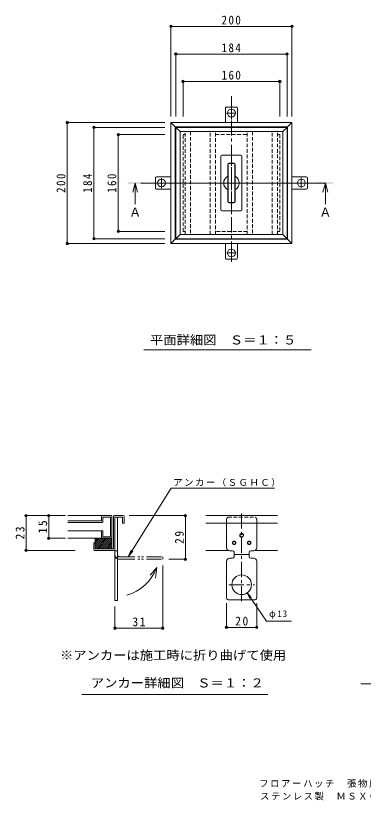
# Model space of a CAD drawing. Units: millimetres at full size, with parts at other scales. Extents: x -331 to 354, y -282 to 257.
# Drawn here: x -331 to -101, y -282 to 237 of the extents above; entities that cross this region are included whole.
import ezdxf
from ezdxf.enums import TextEntityAlignment as Align

# ---------------------------------------------------------------- set-up
doc = ezdxf.new("R2010")
doc.units = ezdxf.units.MM
doc.header["$LTSCALE"] = 2
doc.header["$PDMODE"] = 32
doc.header["$PDSIZE"] = 1.6
for name, pattern in [('CHAIN1', [8, 5, -1, 1, -1]), ('DASHED1', [1.8, 1.2, -0.6]), ('DOUBLE_CHAIN1', [8.8, 5, -1, 0.6, -0.6, 0.6, -1])]:
    doc.linetypes.add(name, pattern=pattern)
for name, color, linetype, lineweight in [('0-0_通り芯', 7, 'CHAIN1', 9), ('0-1_躯体', 2, 'Continuous', 9), ('0-2_仕上', 3, 'Continuous', 9), ('0-4_その他', 7, 'Continuous', 9), ('0-5_寸法', 4, 'Continuous', 9), ('D-1', 2, 'Continuous', 9), ('D-2', 3, 'Continuous', 9), ('D-4', 7, 'Continuous', 9), ('D-5', 7, 'Continuous', 9)]:
    doc.layers.add(name, color=color, linetype=linetype, lineweight=lineweight)
doc.layers.add('F-5_F-5ﾚｲﾔ', color=3, linetype='Continuous')
doc.styles.add('ＭＳ ゴシック', font='')
doc.styles.get('ＭＳ ゴシック').set_extended_font_data('MS Gothic')

msp = doc.modelspace()

# ---------------------------------------------------------------- linework, layer by layer
at = {"layer": '0-0_通り芯'}
for p, q in [((-188.398, 183.486), (-188.398, 77.839)), ((-239.634, 126.136), (-142.536, 126.136))]:
    msp.add_line(p, q, dxfattribs=at)
at = {"layer": '0-1_躯体'}
for p, q in [((-191.985, 176.372), (-184.811, 176.372)), ((-192.398, 175.672), (-192.398, 166.132)), ((-184.398, 175.672), (-184.398, 166.132)), ((-228.398, 166.136), (-228.398, 86.136)), ((-148.398, 166.136), (-228.398, 166.136)), ((-225.598, 163.336), (-228.398, 166.136)), ((-151.198, 163.336), (-148.398, 166.136)), ((-148.398, 86.136), (-148.398, 166.136)), ((-225.598, 163.336), (-225.598, 88.936)), ((-151.198, 163.336), (-225.598, 163.336)), ((-151.198, 88.936), (-151.198, 163.336)), ((-238.637, 129.724), (-238.637, 122.549)), ((-237.937, 130.136), (-228.397, 130.136)), ((-138.857, 130.136), (-148.397, 130.136)), ((-138.157, 129.724), (-138.157, 122.549)), ((-237.937, 122.136), (-228.397, 122.136)), ((-138.857, 122.136), (-148.397, 122.136)), ((-225.598, 88.936), (-228.398, 86.136)), ((-225.598, 88.936), (-151.198, 88.936)), ((-151.198, 88.936), (-148.398, 86.136)), ((-228.398, 86.136), (-148.398, 86.136)), ((-192.398, 76.592), (-192.398, 86.132)), ((-184.398, 76.592), (-184.398, 86.132)), ((-191.985, 75.892), (-184.811, 75.892))]:
    msp.add_line(p, q, dxfattribs=at)
at = {"layer": '0-1_躯体', "linetype": 'CHAIN1'}
for p, q in [((-188.398, 178.131), (-188.398, 167.42)), ((-185.389, 172.372), (-191.605, 172.372)), ((-240.396, 126.136), (-229.686, 126.136)), ((-234.637, 129.348), (-234.637, 122.812)), ((-136.398, 126.136), (-147.109, 126.136)), ((-142.157, 123.031), (-142.157, 129.512)), ((-188.398, 74.133), (-188.398, 84.844)), ((-191.514, 79.892), (-185.225, 79.892))]:
    msp.add_line(p, q, dxfattribs=at)
at = {"layer": '0-1_躯体', "linetype": 'DASHED1'}
for p, q in [((-220.381, 94.136), (-220.381, 158.136)), ((-218.898, 158.136), (-220.381, 158.136)), ((-198.898, 158.136), (-177.898, 158.136)), ((-156.381, 158.136), (-157.898, 158.136)), ((-156.381, 158.136), (-156.381, 94.136)), ((-218.898, 94.136), (-220.381, 94.136)), ((-177.898, 94.136), (-198.898, 94.136)), ((-156.381, 94.136), (-157.898, 94.136))]:
    msp.add_line(p, q, dxfattribs=at)
at = {"layer": '0-1_躯体'}
for centre in [(-188.398, 172.372), (-234.637, 126.136), (-142.157, 126.136), (-188.398, 79.892)]:
    msp.add_circle(centre, 2.6, dxfattribs=at)
for centre, start, end in [((-191.598, 175.672), 118.95502, 180), ((-185.198, 175.672), 0, 61.04498), ((-237.937, 129.336), 90, 151.04498), ((-138.857, 129.336), 28.95502, 90), ((-237.937, 122.936), 208.95502, 270), ((-138.857, 122.936), 270, 331.04498), ((-191.598, 76.592), 180, 241.04498), ((-185.198, 76.592), 298.95502, 0)]:
    msp.add_arc(centre, 0.8, start, end, dxfattribs=at)
at = {"layer": '0-2_仕上'}
for p, q in [((-225.181, 89.336), (-225.181, 162.936)), ((-225.181, 162.936), (-151.581, 162.936)), ((-222.381, 160.136), (-225.181, 162.936)), ((-154.38, 160.136), (-151.581, 162.936)), ((-151.581, 162.936), (-151.581, 89.336)), ((-222.381, 160.136), (-222.381, 92.136)), ((-154.38, 160.136), (-222.381, 160.136)), ((-154.38, 92.136), (-154.38, 160.136)), ((-195.398, 108.536), (-195.398, 143.736)), ((-194.598, 144.536), (-182.198, 144.536)), ((-181.398, 108.536), (-181.398, 143.736)), ((-190.838, 138.296), (-190.838, 113.976)), ((-190.638, 113.976), (-190.638, 138.296)), ((-189.967, 138.976), (-186.838, 138.976)), ((-186.838, 139.176), (-189.958, 139.176)), ((-186.158, 113.976), (-186.158, 138.296)), ((-185.958, 138.296), (-185.958, 113.976)), ((-189.958, 113.296), (-186.838, 113.296)), ((-189.958, 113.096), (-186.838, 113.096)), ((-182.198, 107.736), (-194.598, 107.736)), ((-222.381, 92.136), (-225.181, 89.336)), ((-151.581, 89.336), (-225.181, 89.336)), ((-222.381, 92.136), (-154.38, 92.136)), ((-154.38, 92.136), (-151.581, 89.336))]:
    msp.add_line(p, q, dxfattribs=at)
at = {"layer": '0-2_仕上', "linetype": 'DASHED1'}
for p, q in [((-218.898, 92.136), (-218.898, 160.136)), ((-198.898, 160.136), (-218.898, 160.136)), ((-215.378, 160.136), (-215.378, 92.136)), ((-202.418, 92.136), (-202.418, 160.136)), ((-198.898, 92.136), (-198.898, 160.136)), ((-177.898, 92.136), (-177.898, 160.136)), ((-157.898, 160.136), (-177.898, 160.136)), ((-174.378, 160.136), (-174.378, 92.136)), ((-161.418, 92.136), (-161.418, 160.136)), ((-157.898, 92.136), (-157.898, 160.136)), ((-198.898, 92.136), (-218.898, 92.136)), ((-157.898, 92.136), (-177.898, 92.136))]:
    msp.add_line(p, q, dxfattribs=at)
at = {"layer": '0-2_仕上', "linetype": 'CHAIN1'}
msp.add_line((-188.398, 106.531), (-188.398, 145.703), dxfattribs=at)
at = {"layer": '0-2_仕上'}
for centre, radius, start, end in [((-194.598, 143.736), 0.8, 90, 180), ((-182.198, 143.736), 0.8, 0, 90), ((-189.958, 138.296), 0.88, 90, 180), ((-189.958, 138.296), 0.68, 90.79478, 180), ((-186.838, 138.296), 0.88, 0, 90), ((-186.838, 138.296), 0.68, 0, 90), ((-188.398, 126.136), 5.123, 118.44438, 241.55562), ((-188.398, 126.136), 5.123, 298.44438, 61.55562), ((-189.958, 113.976), 0.88, 180, 270), ((-189.958, 113.976), 0.68, 180, 270), ((-186.838, 113.976), 0.88, 270, 0), ((-186.838, 113.976), 0.68, 270, 0), ((-194.598, 108.536), 0.8, 180, 270), ((-182.198, 108.536), 0.8, 270, 0)]:
    msp.add_arc(centre, radius, start, end, dxfattribs=at)
at = {"layer": '0-4_その他'}
for p, q in [((-228.398, 230.237), (-228.398, 170.136)), ((-228.398, 229.637), (-148.398, 229.637)), ((-148.398, 230.237), (-148.398, 170.136)), ((-225.181, 211.946), (-225.181, 170.136)), ((-225.181, 211.346), (-151.581, 211.346)), ((-151.581, 211.946), (-151.581, 170.136)), ((-220.381, 193.841), (-220.381, 170.136)), ((-220.381, 193.241), (-156.381, 193.241)), ((-156.381, 193.841), (-156.381, 170.136)), ((-297.553, 166.136), (-232.398, 166.136)), ((-296.953, 86.136), (-296.953, 166.136)), ((-279.965, 162.936), (-232.398, 162.936)), ((-279.365, 162.936), (-279.365, 89.336)), ((-263.871, 158.136), (-232.398, 158.136)), ((-263.271, 158.136), (-263.271, 94.136)), ((-263.871, 94.136), (-232.398, 94.136)), ((-279.965, 89.336), (-232.398, 89.336)), ((-297.553, 86.136), (-232.398, 86.136))]:
    msp.add_line(p, q, dxfattribs=at)
for p in [(-228.398, 229.637), (-148.398, 229.637), (-225.181, 211.346), (-151.581, 211.346), (-220.381, 193.241), (-156.381, 193.241), (-296.953, 166.136), (-279.365, 162.936), (-263.271, 158.136), (-263.271, 94.136), (-279.365, 89.336), (-296.953, 86.136)]:
    msp.add_point(p, dxfattribs=at)
at = {"layer": '0-5_寸法'}
for p, q in [((-252.078, 126.136), (-253.678, 120.136)), ((-252.078, 126.136), (-252.078, 112.136)), ((-252.078, 126.136), (-250.478, 120.136)), ((-126.254, 126.136), (-127.854, 120.136)), ((-126.254, 126.136), (-126.254, 112.136)), ((-126.254, 126.136), (-124.654, 120.136))]:
    msp.add_line(p, q, dxfattribs=at)
at = {"layer": '0-5_寸法', "linetype": 'CHAIN1'}
msp.add_line((-126.254, 126.136), (-248.717, 126.136), dxfattribs=at)
at = {"layer": '0-5_寸法', "color": 7}
msp.add_line((-246.263, 15.863), (-135.68, 15.863), dxfattribs=at)
at = {"layer": '0-5_寸法'}
for points in [[(-257.078, 125.636), (-247.078, 125.636), (-257.078, 126.636), (-247.078, 126.636)], [(-131.254, 125.636), (-121.254, 125.636), (-131.254, 126.636), (-121.254, 126.636)]]:
    msp.add_solid(points, dxfattribs=at)
at = {"layer": 'D-1', "linetype": 'CHAIN1'}
for p, q in [((-181.633, -92.302), (-181.633, -151.415)), ((-190.103, -139.38), (-173.155, -139.38))]:
    msp.add_line(p, q, dxfattribs=at)
at = {"layer": 'D-1'}
for p, q in [((-266.421, -94.191), (-266.421, -115.691)), ((-265.926, -93.691), (-259.921, -93.691)), ((-265.421, -128.191), (-265.421, -94.691)), ((-265.421, -94.691), (-260.421, -94.691)), ((-265.421, -116.191), (-265.421, -94.691)), ((-259.421, -94.191), (-259.421, -98.691)), ((-205.28, -93.691), (-157.986, -93.691)), ((-205.28, -98.691), (-157.986, -98.691)), ((-191.633, -114.88), (-191.633, -98.691)), ((-171.633, -114.88), (-171.633, -98.691)), ((-267.421, -108.691), (-278.421, -108.691)), ((-278.421, -111.691), (-278.421, -108.691)), ((-278.421, -114.071), (-273.042, -108.691)), ((-278.421, -112.798), (-274.315, -108.691)), ((-278.421, -111.525), (-275.587, -108.691)), ((-278.421, -108.98), (-278.133, -108.691)), ((-278.421, -115.344), (-271.769, -108.691)), ((-278.419, -110.251), (-276.86, -108.691)), ((-277.496, -115.691), (-270.496, -108.691)), ((-276.223, -115.691), (-269.223, -108.691)), ((-274.951, -115.691), (-267.951, -108.691)), ((-267.421, -115.691), (-267.421, -108.691)), ((-278.421, -111.691), (-279.421, -111.691)), ((-279.421, -116.191), (-279.421, -111.691)), ((-278.421, -111.691), (-278.421, -115.691)), ((-273.678, -115.691), (-267.421, -109.435)), ((-272.405, -115.691), (-267.421, -110.708)), ((-271.132, -115.691), (-267.421, -111.981)), ((-269.859, -115.691), (-267.421, -113.253)), ((-278.921, -116.691), (-265.921, -116.691)), ((-278.421, -115.691), (-266.421, -115.691)), ((-268.587, -115.691), (-267.421, -114.526)), ((-265.421, -116.88), (-263.821, -116.88)), ((-205.28, -116.691), (-190.48, -116.691)), ((-187.633, -116.88), (-189.633, -116.88)), ((-186.633, -120.88), (-186.633, -117.88)), ((-176.633, -117.88), (-176.633, -120.88)), ((-175.633, -116.88), (-173.633, -116.88)), ((-172.786, -116.691), (-157.986, -116.691)), ((-265.421, -121.88), (-263.821, -121.88)), ((-191.633, -123.88), (-191.633, -147.63)), ((-187.633, -121.88), (-189.633, -121.88)), ((-186.633, -119.38), (-176.633, -119.38)), ((-175.633, -121.88), (-173.633, -121.88)), ((-171.633, -123.88), (-171.633, -147.63)), ((-265.421, -128.191), (-265.421, -149.691)), ((-190.601, -149.38), (-172.665, -149.38))]:
    msp.add_line(p, q, dxfattribs=at)
at = {"layer": 'D-1', "linetype": 'DASHED1'}
for p, q in [((-191.633, -96.441), (-191.633, -98.691)), ((-190.601, -94.691), (-172.665, -94.691)), ((-171.633, -96.441), (-171.633, -98.691))]:
    msp.add_line(p, q, dxfattribs=at)
at = {"layer": 'D-1', "linetype": 'DOUBLE_CHAIN1'}
for p, q in [((-262.221, -120.98), (-233.821, -120.98)), ((-262.221, -122.58), (-233.821, -122.58)), ((-233.821, -122.58), (-233.821, -120.98))]:
    msp.add_line(p, q, dxfattribs=at)
at = {"layer": 'D-1', "color": 7}
for p, q in [((-233.821, -168.674), (-233.821, -126.58)), ((-265.421, -168.674), (-265.421, -153.691)), ((-265.421, -168.074), (-233.821, -168.074))]:
    msp.add_line(p, q, dxfattribs=at)
at = {"layer": 'D-1'}
for points in [[(-265.421, -149.691), (-263.821, -149.691), (-263.821, -94.691)], [(-260.421, -94.691), (-260.421, -98.691), (-259.421, -98.691)]]:
    msp.add_lwpolyline(points, dxfattribs=at)
for centre, radius in [((-181.633, -106.691), 1.25), ((-181.633, -106.691), 1), ((-186.633, -111.691), 1.25), ((-186.633, -111.691), 1), ((-176.633, -111.691), 1.25), ((-176.633, -111.691), 1), ((-181.633, -139.38), 6.5)]:
    msp.add_circle(centre, radius, dxfattribs=at)
for centre, radius, start, end in [((-265.921, -94.191), 0.5, 90, 180), ((-259.921, -94.191), 0.5, 0, 90), ((-278.921, -116.191), 0.5, 180, 270), ((-265.921, -116.191), 0.5, 270, 0), ((-189.633, -114.88), 2, 180, 270), ((-187.633, -117.88), 1, 0, 90), ((-175.633, -117.88), 1, 90, 180), ((-173.633, -114.88), 2, 270, 0), ((-189.633, -123.88), 2, 90, 180), ((-187.633, -120.88), 1, 270, 0), ((-175.633, -120.88), 1, 180, 270), ((-173.633, -123.88), 2, 0, 90), ((-189.633, -147.63), 2, 180, 241.04498), ((-173.633, -147.63), 2, 298.95502, 0)]:
    msp.add_arc(centre, radius, start, end, dxfattribs=at)
at = {"layer": 'D-1', "linetype": 'DASHED1'}
for centre, start, end in [((-189.633, -96.441), 118.95502, 180), ((-173.633, -96.441), 0, 61.04498)]:
    msp.add_arc(centre, 2, start, end, dxfattribs=at)
at = {"layer": 'D-1', "linetype": 'DOUBLE_CHAIN1'}
for radius in [3.2, 1.6]:
    msp.add_arc((-262.221, -119.38), radius, 180, 270, dxfattribs=at)
at = {"layer": 'D-1', "color": 7}
for p in [(-265.421, -168.074), (-233.821, -168.074)]:
    msp.add_point(p, dxfattribs=at)
at = {"layer": 'D-2'}
for p, q in [((-278.58, -97.191), (-296.568, -97.191)), ((-296.568, -98.191), (-279.994, -98.191)), ((-273.921, -98.191), (-279.994, -98.191)), ((-274.421, -97.191), (-278.58, -97.191)), ((-274.421, -94.191), (-274.421, -97.191)), ((-273.421, -97.691), (-273.421, -94.691)), ((-268.421, -94.691), (-273.421, -94.691)), ((-268.421, -107.691), (-268.421, -94.691)), ((-267.421, -94.191), (-267.421, -108.191)), ((-275.928, -103.691), (-296.568, -103.691)), ((-274.421, -103.691), (-275.928, -103.691)), ((-274.421, -103.691), (-273.421, -103.691)), ((-274.421, -108.191), (-274.421, -103.691)), ((-273.421, -107.691), (-273.421, -103.691)), ((-273.921, -108.691), (-296.568, -108.691)), ((-273.921, -108.691), (-267.951, -108.691)), ((-268.421, -107.691), (-273.421, -107.691))]:
    msp.add_line(p, q, dxfattribs=at)
msp.add_lwpolyline([(-267.921, -93.691), (-273.921, -93.691), (-296.568, -93.691)], dxfattribs=at)
for centre, start, end in [((-273.921, -94.191), 90, 180), ((-273.921, -97.691), 270, 0), ((-267.921, -94.191), 0, 90), ((-273.921, -108.191), 180, 270), ((-267.921, -108.191), 270, 0)]:
    msp.add_arc(centre, 0.5, start, end, dxfattribs=at)
at = {"layer": 'D-4'}
for p, q in [((-324.601, -93.691), (-298.201, -93.691)), ((-324.201, -93.691), (-324.201, -116.691)), ((-309.201, -93.691), (-309.201, -108.691)), ((-218.421, -93.691), (-255.921, -93.691)), ((-218.821, -93.691), (-218.821, -122.58)), ((-309.601, -108.691), (-298.201, -108.691)), ((-324.601, -116.691), (-291.751, -116.691)), ((-218.421, -122.58), (-229.821, -122.58)), ((-191.633, -168.177), (-191.633, -151.63)), ((-171.633, -168.177), (-171.633, -151.63)), ((-191.633, -167.577), (-171.633, -167.577)), ((-102.727, -204.781), (7.856, -204.781))]:
    msp.add_line(p, q, dxfattribs=at)
for p in [(-324.201, -93.691), (-309.201, -93.691), (-218.821, -93.691), (-309.201, -108.691), (-324.201, -116.691), (-218.821, -122.58), (-191.633, -167.577), (-171.633, -167.577)]:
    msp.add_point(p, dxfattribs=at)
at = {"layer": 'D-5'}
for p, q in [((-256.775, -120.98), (-254.685, -116.437)), ((-256.775, -120.98), (-253.581, -117.133)), ((-237.787, -127.988), (-242.233, -133.151)), ((-237.787, -127.988), (-238.673, -134.968)), ((-177.957, -144.74), (-165.092, -163.502)), ((-177.957, -144.74), (-176.113, -148.37)), ((-177.957, -144.74), (-175.268, -147.734)), ((-165.092, -163.502), (-148.757, -163.502)), ((-287.364, -211.83), (-164.242, -211.83))]:
    msp.add_line(p, q, dxfattribs=at)
msp.add_lwpolyline([(-256.775, -120.98), (-228.222, -75.64), (-159.885, -75.64)], dxfattribs=at)
msp.add_arc((-265.989, -117.443), 30.109, 286.17736, 339.49844, dxfattribs=at)

# ---------------------------------------------------------------- texts
at = {"layer": '0-4_その他', "color": 2, "char_height": 5.865, "attachment_point": 7, "style": 'ＭＳ ゴシック'}
for s, insert in [('\\T1.27;\\W0.9;200', (-194.898, 230.837)), ('\\T1.27;\\W0.9;184', (-194.881, 212.546)), ('\\T1.27;\\W0.9;160', (-194.881, 194.441))]:
    msp.add_mtext(s, dxfattribs=dict(at, insert=insert))
at = {"layer": '0-4_その他', "color": 2, "char_height": 5.865, "attachment_point": 7, "rotation": 90, "style": 'ＭＳ ゴシック'}
for s, insert in [('\\T1.27;\\W0.9;200', (-298.153, 119.636)), ('\\T1.27;\\W0.9;184', (-280.565, 119.636)), ('\\T1.27;\\W0.9;160', (-264.471, 119.636))]:
    msp.add_mtext(s, dxfattribs=dict(at, insert=insert))
at = {"layer": '0-5_寸法', "color": 2, "style": 'ＭＳ ゴシック'}
for p in [(-256.078, 102.136), (-130.254, 102.136)]:
    msp.add_text('Ａ', height=5.865, dxfattribs=at).set_placement(p, align=Align.BOTTOM_LEFT)
at = {"layer": '0-5_寸法', "color": 2, "style": 'ＭＳ ゴシック', "width": 1.1}
msp.add_text('平面詳細図\u3000Ｓ＝１：５', height=5.865, dxfattribs=at).set_placement((-242.247, 17.674), align=Align.BOTTOM_LEFT)
at = {"layer": 'D-1', "insert": (-253.871, -166.874), "char_height": 5.865, "attachment_point": 7, "style": 'ＭＳ ゴシック'}
msp.add_mtext('\\T1.27;\\W0.95;31', dxfattribs=at)
at = {"layer": 'D-4', "color": 2, "char_height": 5.865, "attachment_point": 7, "rotation": 90, "style": 'ＭＳ ゴシック'}
for s, insert in [('\\T1.27;\\W0.95;15', (-310.201, -105.441)), ('\\T1.27;\\W0.95;23', (-325.201, -109.441)), ('\\T1.27;\\W0.95;29', (-219.821, -112.385))]:
    msp.add_mtext(s, dxfattribs=dict(at, insert=insert))
at = {"layer": 'D-4', "color": 2, "insert": (-185.883, -166.377), "char_height": 5.865, "attachment_point": 7, "style": 'ＭＳ ゴシック'}
msp.add_mtext('\\T1.27;\\W0.95;20', dxfattribs=at)
at = {"layer": 'D-5', "color": 2, "style": 'ＭＳ ゴシック', "width": 1.1}
for s, p in [('※アンカーは施工時に折り曲げて使用', (-301.803, -190.738)), ('アンカー詳細図\u3000Ｓ＝１：２', (-281.366, -209.028))]:
    msp.add_text(s, height=5.865, dxfattribs=at).set_placement(p, align=Align.BOTTOM_LEFT)
at = {"layer": 'D-5', "char_height": 4.399, "attachment_point": 7, "style": 'ＭＳ ゴシック'}
for s, insert in [('\\T1.17;アンカー（ＳＧＨＣ）', (-226.878, -74.582)), ('\\T1.26;\\W0.95;φ13', (-163.424, -161.922))]:
    msp.add_mtext(s, dxfattribs=dict(at, insert=insert))
at = {"layer": 'F-5_F-5ﾚｲﾔ', "color": 7, "char_height": 4.399, "attachment_point": 7, "style": 'ＭＳ ゴシック'}
for s, insert in [('\\T1.18;フロアーハッチ\u3000張物用（適用床材：3.5mm以下）屋内外用\u3000一般形', (-170.038, -273.528)), ('\\T1.17;ステンレス製\u3000ＭＳＸＯ－Ｐ－２００', (-169.395, -281.857))]:
    msp.add_mtext(s, dxfattribs=dict(at, insert=insert))

doc.saveas('drawing.dxf')
